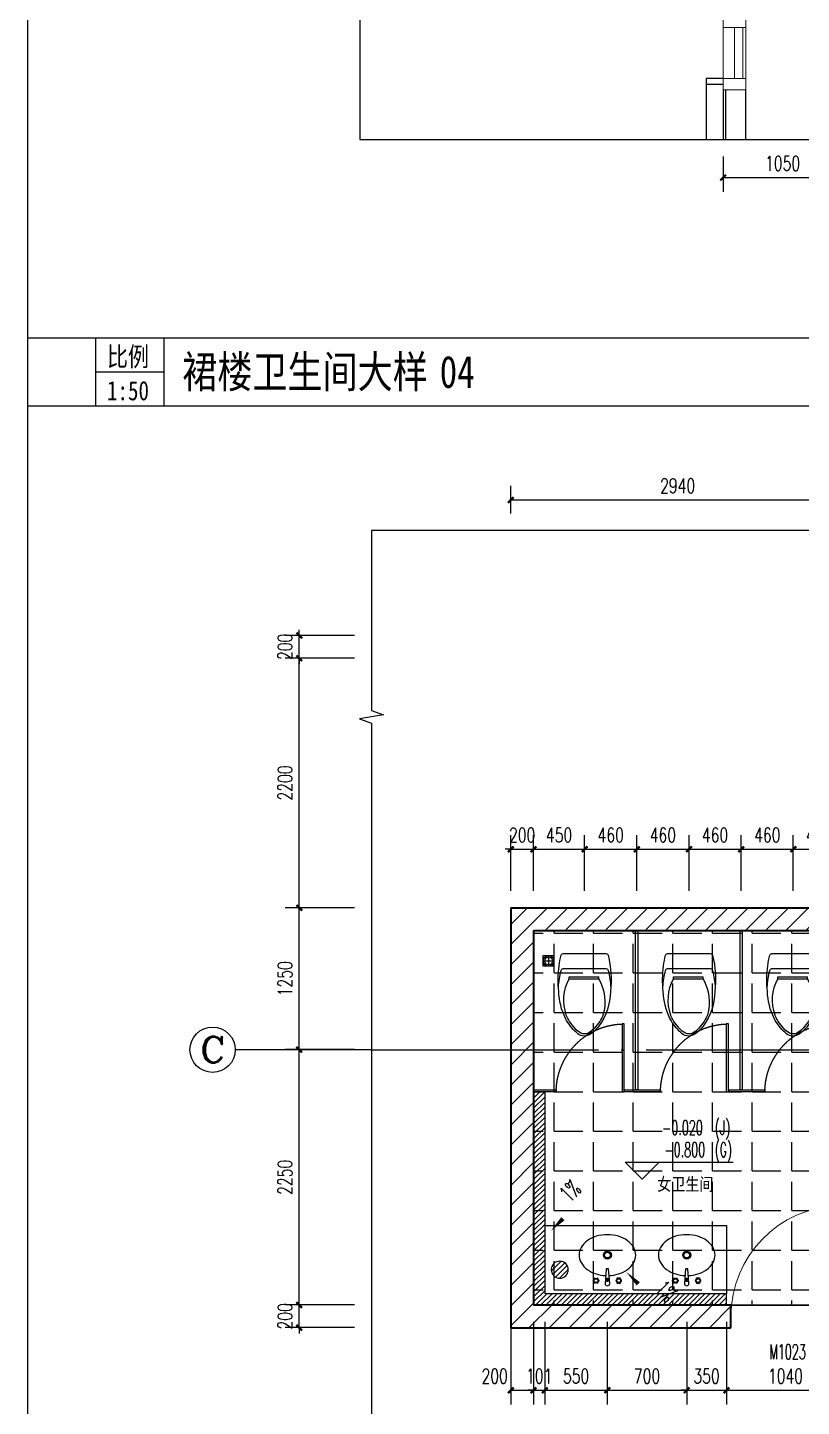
# Model space of a CAD drawing. Header units: millimetres. Extents: x 434053 to 1059003, y -2417481 to 936527.
# Drawn here: x 543651 to 550471, y -2149453 to -2137302 of the extents above; entities that cross this region are included whole.
import ezdxf
from ezdxf.enums import TextEntityAlignment as Align

# ---------------------------------------------------------------- set-up
doc = ezdxf.new("R2010")
doc.units = ezdxf.units.MM
doc.header["$LTSCALE"] = 1000
doc.header["$MEASUREMENT"] = 0
doc.linetypes.add('A20_001$0$HIDDEN2', pattern=[4.7625, 3.175, -1.5875])
doc.linetypes.add('DOTE', pattern=[2.42, 2, -0.2, 0.02, -0.2])
doc.layers.get('Defpoints').update_dxf_attribs({"color": 6})
for name, color, linetype in [('A-ANNO-DIMS', 3, 'Continuous'), ('A-ANNO-ELEV', 3, 'Continuous'), ('A-AXIS', 16, 'DOTE'), ('A-GLAZ', 4, 'Continuous'), ('A-WALL-PATT', 8, 'Continuous'), ('AXIS', 3, 'Continuous'), ('AXIS_TEXT', 7, 'Continuous'), ('DIM_SYMB', 3, 'Continuous'), ('fur202302', 252, 'Continuous'), ('PUB_TEXT', 7, 'Continuous'), ('STAIR', 2, 'Continuous'), ('WINDOW', 4, 'Continuous'), ('WINDOW_TEXT', 7, 'Continuous'), ('建筑-楼板开洞', 251, 'Continuous')]:
    doc.layers.add(name, color=color, linetype=linetype)
for name, color, linetype, lineweight in [('A-ANNO-TEXT', 7, 'Continuous', 25), ('A-DETL-0001', 4, 'Continuous', 15), ('A-GLAZ-PROJ', 2, 'Continuous', 25), ('A-WALL', 5, 'Continuous', 35)]:
    doc.layers.add(name, color=color, linetype=linetype, lineweight=lineweight)
doc.styles.add('_TCH_AXIS', font='COMPLEX', dxfattribs={"bigfont": 'GBCBIG'})
doc.styles.add('_TCH_DIM', font='SIMPLEX.shx', dxfattribs={"width": 0.8, "height": 3, "bigfont": 'GBCBIG.shx'})
doc.styles.add('_TCH_DIM_T3', font='SIMPLEX', dxfattribs={"width": 0.705882, "bigfont": 'GBCBIG'})
doc.styles.add('_TCH_WINDOW', font='SIMPLEX.shx', dxfattribs={"width": 0.8, "height": 3.5, "bigfont": 'GBCBIG.shx'})
doc.styles.add('COMPLEX', font='COMPLEX')
doc.styles.add('TITXV', font='', dxfattribs={"width": 0.8})
doc.styles.add('宋体', font='', dxfattribs={"width": 0.8})
doc.styles.get('TITXV').set_extended_font_data('SimSun')
doc.styles.get('宋体').set_extended_font_data('SimSun')
doc.dimstyles.new('_TCH_ARCH&&50', dxfattribs={"dimtxt": 127.5, "dimasz": 50, "dimexe": 125, "dimexo": 150, "dimgap": 61.25, "dimtad": 1, "dimdec": 0, "dimzin": 0, "dimdsep": 46, "dimtxsty": '_TCH_DIM_T3', "dimblk": 'ARCHTICK', "dimcen": 0.09, "dimclrt": 7, "dimazin": 2, "dimtfac": 1, "dimtdec": 0, "dimtix": 1, "dimtmove": 2, "dimatfit": 3, "dimfxl": 1, "dimtolj": 1, "dimtzin": 0, "dimarcsym": 0})
pattern_1 = [(45, (41100, -32948.615), (-22.45064, 22.45064), [])]
pattern_2 = [(45, (-1713816.56, -1462893.01), (-88.388383, 88.388383), [])]

# ---------------------------------------------------------------- blocks, each defined once
blk = doc.blocks.new('fur02A20_001$0$卫生间隔断')
at = {"layer": 'fur202302'}
blk.add_lwpolyline([(90918, 123495), (90898, 123495), (90898, 124095), (90918, 124095)], close=True, dxfattribs=at)
at = {"layer": 'fur202302', "linetype": 'A20_001$0$HIDDEN2'}
blk.add_arc((90898, 123494), 600, 0.047, 88.0746, dxfattribs=at)
blk = doc.blocks.new('fur02座厕')
at = {"layer": 'fur202302'}
for p, q in [((1884873, 308292), (1884857, 308292)), ((1884857, 308292), (1884857, 308031)), ((1884873, 308292), (1884857, 308292)), ((1884857, 308292), (1884857, 308031)), ((1884873, 308031), (1884857, 308031)), ((1884873, 308031), (1884857, 308031)), ((1884873, 308031), (1884873, 308031)), ((1884873, 308031), (1884873, 308031))]:
    blk.add_line(p, q, dxfattribs=at)
for points in [[(1884651, 308343), (1884651, 307967, 0.344103), (1884666, 307947, 0.090631), (1884985, 307927, 0.154242), (1885289, 308029, 0.100434), (1885368, 308116, 0.32732), (1885347, 308226, 0.094172), (1885222, 308323, 0.105922), (1884985, 308383, 0.053766), (1884758, 308380, 0.027725), (1884666, 308362, 0.344103), (1884651, 308343)], [(1885192, 308316, 0.206697), (1884873, 308292), (1884873, 308031, 0.205893), (1885192, 307993, 0.009071), (1885216, 308003, 0.093944), (1885334, 308096, 0.197302), (1885358, 308155, 0.197302), (1885334, 308214, 0.093944), (1885216, 308307, 0.009071)]]:
    blk.add_lwpolyline(points, format="xyb", close=True, dxfattribs=at)
blk.add_lwpolyline([(1884948, 308385, 0.044995), (1884799, 308362, 0.344103), (1884783, 308343), (1884783, 307967, 0.344103), (1884799, 307947, 0.046457), (1884953, 307924, 0.040925)], format="xyb", dxfattribs=at)
blk = doc.blocks.new('fur02A20_001$0$WHB')
at = {"layer": 'fur202302'}
for points in [[(-108, 501), (-104, 505, 0.099259), (-96, 505), (-92, 501, 0.101021), (-83, 506), (-84, 511, 0.099259), (-80, 518), (-76, 520, 0.101021), (-76, 530), (-80, 532, 0.099259), (-84, 539), (-83, 544, 0.101021), (-92, 549), (-96, 545, 0.099259), (-104, 545), (-108, 549, 0.101021), (-117, 544), (-116, 539, 0.099259), (-120, 532), (-124, 530, 0.101021), (-124, 520), (-120, 518, 0.099259), (-116, 511), (-117, 506, 0.101021)], [(-20, 550), (-10, 420), (10, 420), (20, 550, 1)], [(108, 501), (104, 505, -0.099259), (96, 505), (92, 501, -0.101021), (83, 506), (84, 511, -0.099259), (80, 518), (76, 520, -0.101021), (76, 530), (80, 532, -0.099259), (84, 539), (83, 544, -0.101021), (92, 549), (96, 545, -0.099259), (104, 545), (108, 549, -0.101021), (117, 544), (116, 539, -0.099259), (120, 532), (124, 530, -0.101021), (124, 520), (120, 518, -0.099259), (116, 511), (117, 506, -0.101021)]]:
    blk.add_lwpolyline(points, format="xyb", close=True, dxfattribs=at)
at = {"layer": 'fur202302', "color": 8, "linetype": 'A20_001$0$HIDDEN2'}
blk.add_lwpolyline([(4, 502), (-4, 502), (-4, 532), (4, 532)], close=True, dxfattribs=at)
at = {"layer": 'fur202302'}
for points in [[(-15, 480, 0.061993), (-99, 466, 0.083742), (-177, 427, 0.10658), (-232, 366, 0.13126), (-250, 300, 0.13126), (-232, 234, 0.10658), (-177, 173, 0.083742), (-99, 134, 0.072586), (0, 120, 0.072586), (99, 134, 0.083742), (177, 173, 0.10658), (232, 234, 0.13126), (250, 300, 0.13126)], [(250, 300, 0.13126), (232, 366, 0.10658), (177, 427, 0.083742), (99, 466, 0.061993), (15, 480, 0.072586)]]:
    blk.add_lwpolyline(points, format="xyb", dxfattribs=at)
at = {"layer": 'fur202302', "color": 8, "linetype": 'A20_001$0$HIDDEN2'}
for centre, radius in [((-100, 525), 16.7), ((100, 525), 16.7), ((0, 300), 25)]:
    blk.add_circle(centre, radius, dxfattribs=at)
at = {"layer": 'fur202302'}
blk.add_circle((0, 300), 35, dxfattribs=at)
blk = doc.blocks.new('fur02小便斗')
at = {"layer": 'fur202302'}
for points in [[(159366, 88332, -0.414214), (159346, 88352), (159346, 88682, -0.414214), (159366, 88702), (159404, 88702, 0.362835), (159416, 88712), (159416, 88732, 0.414214), (159406, 88742), (159196, 88742), (159196, 88292), (159406, 88292, 0.414214), (159416, 88302), (159416, 88322, 0.362835), (159404, 88332), (159366, 88332, -0.414214), (159346, 88352), (159346, 88517)], [(159400, 88702, 0.464791), (159398, 88672), (159522, 88584, -0.253068), (159526, 88575), (159526, 88458, -0.235006), (159522, 88450), (159398, 88363, 0.464791), (159400, 88332, -0.464791)]]:
    blk.add_lwpolyline(points, format="xyb", dxfattribs=at)
at = {"layer": 'fur202302', "color": 8}
for points in [[(159346, 88392), (159459, 88455), (159498, 88463, 0.357383), (159506, 88472), (159506, 88562, 0.357383), (159498, 88572), (159459, 88580), (159346, 88643)], [(159346, 88542, -0.789391), (159346, 88492)], [(159346, 88532, -0.672063), (159346, 88502, -0.672063)]]:
    blk.add_lwpolyline(points, format="xyb", dxfattribs=at)
blk = doc.blocks.new('NADGSDFG')
at = {"layer": 'fur202302'}
h = blk.add_hatch(dxfattribs=at)
h.set_pattern_fill('ANSI31', color=256, scale=10)
h.set_pattern_definition(pattern_1)
h.paths.add_polyline_path([(2401, -4421), (2301, -4421), (2301, -6299), (4000, -6299), (4000, -6199), (2401, -6199)])
h = blk.add_hatch(dxfattribs=at)
h.set_pattern_fill('ANSI31', color=256, scale=10)
h.set_pattern_definition(pattern_1)
h.paths.add_polyline_path([(8200, -4421), (8300, -4421), (8300, -6299), (6600, -6299), (6600, -6199), (8200, -6199)])
for p, q in [((7700, -601), (7700, -2673)), ((2386, -3267), (2480, -3267)), ((2433, -3220), (2433, -3314)), ((8132, -3267), (8226, -3267)), ((8179, -3220), (8179, -3314)), ((2500, -4401), (2500, -4421)), ((3100, -4401), (3100, -4421)), ((3419, -4401), (3419, -4421)), ((4020, -4401), (4020, -4421)), ((4339, -4401), (4339, -4421)), ((4939, -4401), (4939, -4421)), ((4939, -4401), (4939, -4421)), ((6461, -4401), (6461, -4421)), ((6680, -4401), (6680, -4421)), ((7280, -4401), (7280, -4421)), ((7600, -4401), (7600, -4421)), ((8200, -4401), (8200, -4421)), ((8200, -4401), (8200, -4421)), ((5239, -5022), (5639, -5022)), ((5639, -5022), (5639, -5122)), ((5639, -5122), (5239, -5122))]:
    blk.add_line(p, q, dxfattribs=at)
for points in [[(7797, -1440), (8211, -1440), (8211, -966), (7797, -966)], [(8256, -1222), (8055, -1222), (8055, -1199), (8256, -1199)], [(3220, -4401), (3200, -4401), (3200, -3001), (3220, -3001)], [(4140, -4401), (4120, -4401), (4120, -3001), (4140, -3001)], [(6481, -4401), (6461, -4401), (6461, -3001), (6481, -3001)], [(7400, -4401), (7380, -4401), (7380, -3001), (7400, -3001)], [(5639, -4022), (5639, -4002), (5239, -4002), (5239, -4022)], [(4000, -6199), (2401, -6199), (2401, -5599), (4000, -5599)], [(6600, -6199), (8200, -6199), (8200, -5599), (6600, -5599)]]:
    blk.add_lwpolyline(points, close=True, dxfattribs=at)
for points in [[(2386, -3267), (2386, -3220), (2480, -3220), (2480, -3314), (2386, -3314), (2386, -3267)], [(8132, -3267), (8132, -3220), (8226, -3220), (8226, -3314), (8132, -3314), (8132, -3267)], [(2500, -4421), (2301, -4421), (2301, -4401), (2500, -4401)], [(2401, -4421), (2301, -4421), (2301, -6299), (4000, -6299), (4000, -6199), (2401, -6199), (2401, -4421)], [(3100, -4421), (3100, -4421), (3100, -4401), (3419, -4401)], [(3419, -4421), (3100, -4421)], [(4020, -4401), (4339, -4401), (4339, -4421), (4020, -4421)], [(4939, -4401), (5039, -4401), (5039, -4421), (4939, -4421)], [(6461, -4421), (6461, -4421), (6461, -4401), (6680, -4401)], [(6680, -4421), (6461, -4421)], [(8200, -4421), (8300, -4421), (8300, -6299), (6600, -6299), (6600, -6199), (8200, -6199), (8200, -4421)], [(7280, -4401), (7600, -4401), (7600, -4421), (7280, -4421)], [(8200, -4401), (8300, -4401), (8300, -4421), (8200, -4421)]]:
    blk.add_lwpolyline(points, dxfattribs=at)
for centre, radius in [((2433, -3267), 46.9), ((2433, -3267), 34.1), ((8179, -3267), 46.9), ((8179, -3267), 34.1)]:
    blk.add_circle(centre, radius, dxfattribs=at)
for name, p, xscale, rotation in [('fur02座厕', (310905, 1881449), -1, 90), ('fur02座厕', (311825, 1881449), -1, 90), ('fur02座厕', (312744, 1881449), -1, 90), ('fur02座厕', (315077, 1881449), -1, 90), ('fur02座厕', (315997, 1881449), -1, 90), ('fur02小便斗', (-153957, 84816), -1, 180.0000018142522), ('fur02A20_001$0$卫生间隔断', (93998, -127916), -0.9999999999999987, 359.9999989260976), ('fur02A20_001$0$卫生间隔断', (94917, -127916), -0.9999999999999987, 359.9999989260976), ('fur02A20_001$0$卫生间隔断', (95837, -127916), -0.9999999999999987, 359.9999989260976), ('fur02A20_001$0$卫生间隔断', (98178, -127916), -0.9999999999999987, 359.9999989260976), ('fur02A20_001$0$卫生间隔断', (99098, -127916), -0.9999999999999987, 359.9999989260976), ('fur02小便斗', (-153957, 83795), -1, 180.0000018142522), ('fur02A20_001$0$WHB', (6950, -5559), -1, 180), ('fur02A20_001$0$WHB', (7650, -5559), -1, 180)]:
    blk.add_blockref(name, p, dxfattribs=dict(at, xscale=xscale, rotation=rotation))
for p, rotation in [((2951, -5559), 179.9999998932773), ((3650, -5559), 179.9999998932793)]:
    blk.add_blockref('fur02A20_001$0$WHB', p, dxfattribs=dict(at, rotation=rotation))
blk = doc.blocks.new('A$C3E4953DA')
at = {"layer": 'DIM_SYMB'}
blk.add_lwpolyline([(-6200, 16733), (-6200, 15146), (-6095, 15108), (-6305, 15071), (-6200, 15034), (-6200, -5859), (-1781, -5859), (-1743, -5928), (-1706, -5808), (-1668, -5859), (3500, -5859), (3500, 15034), (3406, 15071), (3581, 15104), (3500, 15146), (3500, 16733), (-1668, 16733), (-1706, 16828), (-1743, 16655), (-1781, 16733), (-6200, 16733)], dxfattribs=at)
blk = doc.blocks.new('_AXISO')
blk.add_circle((0, 0), 0.5)
at = {"layer": 'AXIS_TEXT', "style": 'COMPLEX', "width": 1.041667}
blk.add_attdef('A', text='', height=0.56, dxfattribs=at).set_placement((-0.25, -0.28), (0.25, -0.28), align=Align.FIT)
blk = doc.blocks.new('AGSFDGSD')
at = {"layer": 'A-AXIS'}
for p, q in [((-1951, 4805), (-1951, 12833)), ((-6829, 8256), (2226, 8256))]:
    blk.add_line(p, q, dxfattribs=at)
at = {"layer": 'AXIS'}
for p, q in [((-1951, 12833), (-1951, 13374)), ((-6829, 8256), (-8029, 8256)), ((-1951, 4805), (-1951, 3764))]:
    blk.add_line(p, q, dxfattribs=at)
at = {"layer": 'DIM_SYMB'}
blk.add_lwpolyline([(-6829, 12833), (-6829, 11246), (-6724, 11208), (-6934, 11171), (-6829, 11134), (-6829, 4805), (-1781, 4805), (-1743, 4736), (-1706, 4856), (-1668, 4805), (2226, 4805), (2226, 11134), (2132, 11171), (2307, 11204), (2226, 11246), (2226, 12833), (-1668, 12833), (-1706, 12928), (-1743, 12755), (-1781, 12833), (-6829, 12833)], dxfattribs=at)
at = {"layer": 'AXIS'}
ref = blk.add_blockref('_AXISO', (-1951, 13574), dxfattribs=dict(at, xscale=400, yscale=400, zscale=400))
ref.add_attrib('A', '5', dxfattribs={"layer": 'AXIS_TEXT', "height": 226, "style": '_TCH_AXIS', "width": 1.5}).set_placement((-2064, 13461), (-1838, 13461), align=Align.FIT)
ref = blk.add_blockref('_AXISO', (-8229, 8256), dxfattribs=dict(at, xscale=400, yscale=400, zscale=400))
ref.add_attrib('A', 'C', dxfattribs={"layer": 'AXIS_TEXT', "height": 226, "style": '_TCH_AXIS', "width": 1.4}).set_placement((-8342, 8143), (-8116, 8143), align=Align.FIT)
ref = blk.add_blockref('_AXISO', (-1951, 3564), dxfattribs=dict(at, xscale=400, yscale=400, zscale=400))
ref.add_attrib('A', '5', dxfattribs={"layer": 'AXIS_TEXT', "height": 226, "style": '_TCH_AXIS', "width": 1.5}).set_placement((-2064, 3451), (-1838, 3451), align=Align.FIT)
blk = doc.blocks.new('fdshf')
at = {"layer": 'STAIR'}
h = blk.add_hatch(dxfattribs=at)
h.set_pattern_fill('ANSI31', color=8, scale=20, style=0)
h.set_pattern_definition([(45, (-83487.75, 15410.437), (-22.45064, 22.45064), [])])
edge = h.paths.add_edge_path()
edge.add_arc((0, 0), 75, 0, 360)
blk.add_circle((0, 0), 75, dxfattribs=at)
blk = doc.blocks.new('_ArchTick')
at = {"color": 0, "linetype": 'ByBlock', "const_width": 0.4}
blk.add_lwpolyline([(-0.5, -0.5), (0.5, 0.5)], dxfattribs=at)
blk = doc.blocks.new('*D645')
at = {"layer": 'A-ANNO-DIMS', "color": 0, "lineweight": -2, "transparency": 16777216}
for p, q in [((547910, -2148709), (547910, -2149436)), ((548110, -2148709), (548110, -2149436)), ((547910, -2149311), (548110, -2149311))]:
    blk.add_line(p, q, dxfattribs=at)
at = {"layer": 'Defpoints', "color": 0, "transparency": 16777216}
for p in [(547910, -2148559), (548110, -2148559), (548110, -2149311)]:
    blk.add_point(p, dxfattribs=at)
at = {"layer": 'A-ANNO-DIMS', "color": 0, "lineweight": -2, "transparency": 16777216, "xscale": 50, "yscale": 50, "zscale": 50, "rotation": 180}
blk.add_blockref('_ArchTick', (547910, -2149311), dxfattribs=at)
at = {"layer": 'A-ANNO-DIMS', "color": 0, "lineweight": -2, "transparency": 16777216, "xscale": 50, "yscale": 50, "zscale": 50}
blk.add_blockref('_ArchTick', (548110, -2149311), dxfattribs=at)
at = {"layer": 'A-ANNO-DIMS', "color": 7, "transparency": 16777216, "insert": (547767, -2149186), "char_height": 127.5, "attachment_point": 5, "style": '_TCH_DIM_T3'}
blk.add_mtext('\\A1;200', dxfattribs=at)
blk = doc.blocks.new('*D646')
at = {"layer": 'A-ANNO-DIMS', "color": 0, "lineweight": -2, "transparency": 16777216}
for p, q in [((548110, -2148709), (548110, -2149436)), ((548210, -2148709), (548210, -2149436)), ((548110, -2149311), (548060, -2149311)), ((548110, -2149311), (548210, -2149311)), ((548210, -2149311), (548260, -2149311))]:
    blk.add_line(p, q, dxfattribs=at)
at = {"layer": 'Defpoints', "color": 0, "transparency": 16777216}
for p in [(548110, -2148559), (548210, -2148559), (548210, -2149311)]:
    blk.add_point(p, dxfattribs=at)
at = {"layer": 'A-ANNO-DIMS', "color": 0, "lineweight": -2, "transparency": 16777216, "xscale": 50, "yscale": 50, "zscale": 50}
blk.add_blockref('_ArchTick', (548110, -2149311), dxfattribs=at)
at = {"layer": 'A-ANNO-DIMS', "color": 0, "lineweight": -2, "transparency": 16777216, "xscale": 50, "yscale": 50, "zscale": 50, "rotation": 180}
blk.add_blockref('_ArchTick', (548210, -2149311), dxfattribs=at)
at = {"layer": 'A-ANNO-DIMS', "color": 7, "transparency": 16777216, "insert": (548160, -2149186), "char_height": 127.5, "attachment_point": 5, "style": '_TCH_DIM_T3'}
blk.add_mtext('\\A1;101', dxfattribs=at)
blk = doc.blocks.new('*D647')
at = {"layer": 'A-ANNO-DIMS', "color": 0, "lineweight": -2, "transparency": 16777216}
for p, q in [((548210, -2148709), (548210, -2149436)), ((548760, -2148709), (548760, -2149436)), ((548210, -2149311), (548760, -2149311))]:
    blk.add_line(p, q, dxfattribs=at)
at = {"layer": 'Defpoints', "color": 0, "transparency": 16777216}
for p in [(548210, -2148559), (548760, -2148559), (548760, -2149311)]:
    blk.add_point(p, dxfattribs=at)
at = {"layer": 'A-ANNO-DIMS', "color": 0, "lineweight": -2, "transparency": 16777216, "xscale": 50, "yscale": 50, "zscale": 50, "rotation": 180}
blk.add_blockref('_ArchTick', (548210, -2149311), dxfattribs=at)
at = {"layer": 'A-ANNO-DIMS', "color": 0, "lineweight": -2, "transparency": 16777216, "xscale": 50, "yscale": 50, "zscale": 50}
blk.add_blockref('_ArchTick', (548760, -2149311), dxfattribs=at)
at = {"layer": 'A-ANNO-DIMS', "color": 7, "transparency": 16777216, "insert": (548485, -2149186), "char_height": 127.5, "attachment_point": 5, "style": '_TCH_DIM_T3'}
blk.add_mtext('\\A1;550', dxfattribs=at)
blk = doc.blocks.new('*D648')
at = {"layer": 'A-ANNO-DIMS', "color": 0, "lineweight": -2, "transparency": 16777216}
for p, q in [((548760, -2148709), (548760, -2149436)), ((549460, -2148709), (549460, -2149436)), ((548760, -2149311), (549460, -2149311))]:
    blk.add_line(p, q, dxfattribs=at)
at = {"layer": 'Defpoints', "color": 0, "transparency": 16777216}
for p in [(548760, -2148559), (549460, -2148559), (549460, -2149311)]:
    blk.add_point(p, dxfattribs=at)
at = {"layer": 'A-ANNO-DIMS', "color": 0, "lineweight": -2, "transparency": 16777216, "xscale": 50, "yscale": 50, "zscale": 50, "rotation": 180}
blk.add_blockref('_ArchTick', (548760, -2149311), dxfattribs=at)
at = {"layer": 'A-ANNO-DIMS', "color": 0, "lineweight": -2, "transparency": 16777216, "xscale": 50, "yscale": 50, "zscale": 50}
blk.add_blockref('_ArchTick', (549460, -2149311), dxfattribs=at)
at = {"layer": 'A-ANNO-DIMS', "color": 7, "transparency": 16777216, "insert": (549110, -2149186), "char_height": 127.5, "attachment_point": 5, "style": '_TCH_DIM_T3'}
blk.add_mtext('\\A1;700', dxfattribs=at)
blk = doc.blocks.new('*D649')
at = {"layer": 'A-ANNO-DIMS', "color": 0, "lineweight": -2, "transparency": 16777216}
for p, q in [((549460, -2148709), (549460, -2149436)), ((549810, -2148709), (549810, -2149436)), ((549460, -2149311), (549410, -2149311)), ((549460, -2149311), (549810, -2149311)), ((549810, -2149311), (549860, -2149311))]:
    blk.add_line(p, q, dxfattribs=at)
at = {"layer": 'Defpoints', "color": 0, "transparency": 16777216}
for p in [(549460, -2148559), (549810, -2148559), (549810, -2149311)]:
    blk.add_point(p, dxfattribs=at)
at = {"layer": 'A-ANNO-DIMS', "color": 0, "lineweight": -2, "transparency": 16777216, "xscale": 50, "yscale": 50, "zscale": 50}
blk.add_blockref('_ArchTick', (549460, -2149311), dxfattribs=at)
at = {"layer": 'A-ANNO-DIMS', "color": 0, "lineweight": -2, "transparency": 16777216, "xscale": 50, "yscale": 50, "zscale": 50, "rotation": 180}
blk.add_blockref('_ArchTick', (549810, -2149311), dxfattribs=at)
at = {"layer": 'A-ANNO-DIMS', "color": 7, "transparency": 16777216, "insert": (549635, -2149186), "char_height": 127.5, "attachment_point": 5, "style": '_TCH_DIM_T3'}
blk.add_mtext('\\A1;350', dxfattribs=at)
blk = doc.blocks.new('*D650')
at = {"layer": 'A-ANNO-DIMS', "color": 0, "lineweight": -2, "transparency": 16777216}
for p, q in [((549810, -2148709), (549810, -2149436)), ((550850, -2148709), (550850, -2149436)), ((549810, -2149311), (550850, -2149311))]:
    blk.add_line(p, q, dxfattribs=at)
at = {"layer": 'Defpoints', "color": 0, "transparency": 16777216}
for p in [(549810, -2148559), (550850, -2148559), (550850, -2149311)]:
    blk.add_point(p, dxfattribs=at)
at = {"layer": 'A-ANNO-DIMS', "color": 0, "lineweight": -2, "transparency": 16777216, "xscale": 50, "yscale": 50, "zscale": 50, "rotation": 180}
blk.add_blockref('_ArchTick', (549810, -2149311), dxfattribs=at)
at = {"layer": 'A-ANNO-DIMS', "color": 0, "lineweight": -2, "transparency": 16777216, "xscale": 50, "yscale": 50, "zscale": 50}
blk.add_blockref('_ArchTick', (550850, -2149311), dxfattribs=at)
at = {"layer": 'A-ANNO-DIMS', "color": 7, "transparency": 16777216, "insert": (550330, -2149186), "char_height": 127.5, "attachment_point": 5, "style": '_TCH_DIM_T3'}
blk.add_mtext('\\A1;1040', dxfattribs=at)
blk = doc.blocks.new('*D657')
at = {"layer": 'A-ANNO-DIMS', "color": 0, "lineweight": -2, "transparency": 16777216}
for p, q in [((547910, -2144909), (547910, -2144418)), ((548110, -2144909), (548110, -2144418)), ((547910, -2144543), (547860, -2144543)), ((547910, -2144543), (548110, -2144543)), ((548110, -2144543), (548160, -2144543))]:
    blk.add_line(p, q, dxfattribs=at)
at = {"layer": 'Defpoints', "color": 0, "transparency": 16777216}
for p in [(548110, -2144543), (547910, -2145059), (548110, -2145059)]:
    blk.add_point(p, dxfattribs=at)
at = {"layer": 'A-ANNO-DIMS', "color": 0, "lineweight": -2, "transparency": 16777216, "xscale": 50, "yscale": 50, "zscale": 50}
blk.add_blockref('_ArchTick', (547910, -2144543), dxfattribs=at)
at = {"layer": 'A-ANNO-DIMS', "color": 0, "lineweight": -2, "transparency": 16777216, "xscale": 50, "yscale": 50, "zscale": 50, "rotation": 180}
blk.add_blockref('_ArchTick', (548110, -2144543), dxfattribs=at)
at = {"layer": 'A-ANNO-DIMS', "color": 7, "transparency": 16777216, "insert": (548010, -2144418), "char_height": 127.5, "attachment_point": 5, "style": '_TCH_DIM_T3'}
blk.add_mtext('\\A1;200', dxfattribs=at)
blk = doc.blocks.new('*D658')
at = {"layer": 'A-ANNO-DIMS', "color": 0, "lineweight": -2, "transparency": 16777216}
for p, q in [((548110, -2144909), (548110, -2144418)), ((548560, -2144909), (548560, -2144418)), ((548110, -2144543), (548560, -2144543))]:
    blk.add_line(p, q, dxfattribs=at)
at = {"layer": 'Defpoints', "color": 0, "transparency": 16777216}
for p in [(548560, -2144543), (548110, -2145059), (548560, -2145059)]:
    blk.add_point(p, dxfattribs=at)
at = {"layer": 'A-ANNO-DIMS', "color": 0, "lineweight": -2, "transparency": 16777216, "xscale": 50, "yscale": 50, "zscale": 50, "rotation": 180}
blk.add_blockref('_ArchTick', (548110, -2144543), dxfattribs=at)
at = {"layer": 'A-ANNO-DIMS', "color": 0, "lineweight": -2, "transparency": 16777216, "xscale": 50, "yscale": 50, "zscale": 50}
blk.add_blockref('_ArchTick', (548560, -2144543), dxfattribs=at)
at = {"layer": 'A-ANNO-DIMS', "color": 7, "transparency": 16777216, "insert": (548335, -2144418), "char_height": 127.5, "attachment_point": 5, "style": '_TCH_DIM_T3'}
blk.add_mtext('\\A1;450', dxfattribs=at)
blk = doc.blocks.new('*D659')
at = {"layer": 'A-ANNO-DIMS', "color": 0, "lineweight": -2, "transparency": 16777216}
for p, q in [((548560, -2144909), (548560, -2144418)), ((549020, -2144909), (549020, -2144418)), ((548560, -2144543), (549020, -2144543))]:
    blk.add_line(p, q, dxfattribs=at)
at = {"layer": 'Defpoints', "color": 0, "transparency": 16777216}
for p in [(549020, -2144543), (548560, -2145059), (549020, -2145059)]:
    blk.add_point(p, dxfattribs=at)
at = {"layer": 'A-ANNO-DIMS', "color": 0, "lineweight": -2, "transparency": 16777216, "xscale": 50, "yscale": 50, "zscale": 50, "rotation": 180}
blk.add_blockref('_ArchTick', (548560, -2144543), dxfattribs=at)
at = {"layer": 'A-ANNO-DIMS', "color": 0, "lineweight": -2, "transparency": 16777216, "xscale": 50, "yscale": 50, "zscale": 50}
blk.add_blockref('_ArchTick', (549020, -2144543), dxfattribs=at)
at = {"layer": 'A-ANNO-DIMS', "color": 7, "transparency": 16777216, "insert": (548790, -2144418), "char_height": 127.5, "attachment_point": 5, "style": '_TCH_DIM_T3'}
blk.add_mtext('\\A1;460', dxfattribs=at)
blk = doc.blocks.new('*D660')
at = {"layer": 'A-ANNO-DIMS', "color": 0, "lineweight": -2, "transparency": 16777216}
for p, q in [((549020, -2144909), (549020, -2144418)), ((549480, -2144909), (549480, -2144418)), ((549020, -2144543), (549480, -2144543))]:
    blk.add_line(p, q, dxfattribs=at)
at = {"layer": 'Defpoints', "color": 0, "transparency": 16777216}
for p in [(549480, -2144543), (549020, -2145059), (549480, -2145059)]:
    blk.add_point(p, dxfattribs=at)
at = {"layer": 'A-ANNO-DIMS', "color": 0, "lineweight": -2, "transparency": 16777216, "xscale": 50, "yscale": 50, "zscale": 50, "rotation": 180}
blk.add_blockref('_ArchTick', (549020, -2144543), dxfattribs=at)
at = {"layer": 'A-ANNO-DIMS', "color": 0, "lineweight": -2, "transparency": 16777216, "xscale": 50, "yscale": 50, "zscale": 50}
blk.add_blockref('_ArchTick', (549480, -2144543), dxfattribs=at)
at = {"layer": 'A-ANNO-DIMS', "color": 7, "transparency": 16777216, "insert": (549250, -2144418), "char_height": 127.5, "attachment_point": 5, "style": '_TCH_DIM_T3'}
blk.add_mtext('\\A1;460', dxfattribs=at)
blk = doc.blocks.new('*D661')
at = {"layer": 'A-ANNO-DIMS', "color": 0, "lineweight": -2, "transparency": 16777216}
for p, q in [((549480, -2144909), (549480, -2144418)), ((549940, -2144909), (549940, -2144418)), ((549480, -2144543), (549940, -2144543))]:
    blk.add_line(p, q, dxfattribs=at)
at = {"layer": 'Defpoints', "color": 0, "transparency": 16777216}
for p in [(549940, -2144543), (549480, -2145059), (549940, -2145059)]:
    blk.add_point(p, dxfattribs=at)
at = {"layer": 'A-ANNO-DIMS', "color": 0, "lineweight": -2, "transparency": 16777216, "xscale": 50, "yscale": 50, "zscale": 50, "rotation": 180}
blk.add_blockref('_ArchTick', (549480, -2144543), dxfattribs=at)
at = {"layer": 'A-ANNO-DIMS', "color": 0, "lineweight": -2, "transparency": 16777216, "xscale": 50, "yscale": 50, "zscale": 50}
blk.add_blockref('_ArchTick', (549940, -2144543), dxfattribs=at)
at = {"layer": 'A-ANNO-DIMS', "color": 7, "transparency": 16777216, "insert": (549710, -2144418), "char_height": 127.5, "attachment_point": 5, "style": '_TCH_DIM_T3'}
blk.add_mtext('\\A1;460', dxfattribs=at)
blk = doc.blocks.new('*D662')
at = {"layer": 'A-ANNO-DIMS', "color": 0, "lineweight": -2, "transparency": 16777216}
for p, q in [((549940, -2144909), (549940, -2144418)), ((550399, -2144909), (550399, -2144418)), ((549940, -2144543), (550399, -2144543))]:
    blk.add_line(p, q, dxfattribs=at)
at = {"layer": 'Defpoints', "color": 0, "transparency": 16777216}
for p in [(550399, -2144543), (549940, -2145059), (550399, -2145059)]:
    blk.add_point(p, dxfattribs=at)
at = {"layer": 'A-ANNO-DIMS', "color": 0, "lineweight": -2, "transparency": 16777216, "xscale": 50, "yscale": 50, "zscale": 50, "rotation": 180}
blk.add_blockref('_ArchTick', (549940, -2144543), dxfattribs=at)
at = {"layer": 'A-ANNO-DIMS', "color": 0, "lineweight": -2, "transparency": 16777216, "xscale": 50, "yscale": 50, "zscale": 50}
blk.add_blockref('_ArchTick', (550399, -2144543), dxfattribs=at)
at = {"layer": 'A-ANNO-DIMS', "color": 7, "transparency": 16777216, "insert": (550170, -2144418), "char_height": 127.5, "attachment_point": 5, "style": '_TCH_DIM_T3'}
blk.add_mtext('\\A1;460', dxfattribs=at)
blk = doc.blocks.new('*D663')
at = {"layer": 'A-ANNO-DIMS', "color": 0, "lineweight": -2, "transparency": 16777216}
for p, q in [((550399, -2144909), (550399, -2144418)), ((550850, -2144909), (550850, -2144418)), ((550399, -2144543), (550850, -2144543))]:
    blk.add_line(p, q, dxfattribs=at)
at = {"layer": 'Defpoints', "color": 0, "transparency": 16777216}
for p in [(550850, -2144543), (550399, -2145059), (550850, -2145059)]:
    blk.add_point(p, dxfattribs=at)
at = {"layer": 'A-ANNO-DIMS', "color": 0, "lineweight": -2, "transparency": 16777216, "xscale": 50, "yscale": 50, "zscale": 50, "rotation": 180}
blk.add_blockref('_ArchTick', (550399, -2144543), dxfattribs=at)
at = {"layer": 'A-ANNO-DIMS', "color": 0, "lineweight": -2, "transparency": 16777216, "xscale": 50, "yscale": 50, "zscale": 50}
blk.add_blockref('_ArchTick', (550850, -2144543), dxfattribs=at)
at = {"layer": 'A-ANNO-DIMS', "color": 7, "transparency": 16777216, "insert": (550625, -2144418), "char_height": 127.5, "attachment_point": 5, "style": '_TCH_DIM_T3'}
blk.add_mtext('\\A1;450', dxfattribs=at)
blk = doc.blocks.new('*D675')
at = {"layer": 'A-ANNO-DIMS', "color": 0, "lineweight": -2, "transparency": 16777216}
for p, q in [((547910, -2141583), (547910, -2141340)), ((550850, -2141583), (550850, -2141340)), ((547910, -2141465), (550850, -2141465))]:
    blk.add_line(p, q, dxfattribs=at)
at = {"layer": 'Defpoints', "color": 0, "transparency": 16777216}
for p in [(550850, -2141465), (547910, -2141733), (550850, -2141733)]:
    blk.add_point(p, dxfattribs=at)
at = {"layer": 'A-ANNO-DIMS', "color": 0, "lineweight": -2, "transparency": 16777216, "xscale": 50, "yscale": 50, "zscale": 50, "rotation": 180}
blk.add_blockref('_ArchTick', (547910, -2141465), dxfattribs=at)
at = {"layer": 'A-ANNO-DIMS', "color": 0, "lineweight": -2, "transparency": 16777216, "xscale": 50, "yscale": 50, "zscale": 50}
blk.add_blockref('_ArchTick', (550850, -2141465), dxfattribs=at)
at = {"layer": 'A-ANNO-DIMS', "color": 7, "transparency": 16777216, "insert": (549380, -2141340), "char_height": 127.5, "attachment_point": 5, "style": '_TCH_DIM_T3'}
blk.add_mtext('\\A1;2940', dxfattribs=at)
blk = doc.blocks.new('*D683')
at = {"layer": 'A-ANNO-DIMS', "color": 0, "lineweight": -2, "transparency": 16777216}
for p, q in [((546532, -2142659), (545920, -2142659)), ((546045, -2142659), (546045, -2142609)), ((546045, -2142859), (546045, -2142659)), ((546532, -2142859), (545920, -2142859)), ((546045, -2142859), (546045, -2142909))]:
    blk.add_line(p, q, dxfattribs=at)
at = {"layer": 'Defpoints', "color": 0, "transparency": 16777216}
for p in [(546045, -2142659), (546682, -2142659), (546682, -2142859)]:
    blk.add_point(p, dxfattribs=at)
at = {"layer": 'A-ANNO-DIMS', "color": 0, "lineweight": -2, "transparency": 16777216, "xscale": 50, "yscale": 50, "zscale": 50}
for p, rotation in [((546045, -2142659), 270), ((546045, -2142859), 90)]:
    blk.add_blockref('_ArchTick', p, dxfattribs=dict(at, rotation=rotation))
at = {"layer": 'A-ANNO-DIMS', "color": 7, "transparency": 16777216, "insert": (545920, -2142759), "char_height": 127.5, "attachment_point": 5, "rotation": 90, "style": '_TCH_DIM_T3'}
blk.add_mtext('\\A1;200', dxfattribs=at)
blk = doc.blocks.new('*D684')
at = {"layer": 'A-ANNO-DIMS', "color": 0, "lineweight": -2, "transparency": 16777216}
for p, q in [((546532, -2142859), (545920, -2142859)), ((546045, -2145059), (546045, -2142859)), ((546532, -2145059), (545920, -2145059))]:
    blk.add_line(p, q, dxfattribs=at)
at = {"layer": 'Defpoints', "color": 0, "transparency": 16777216}
for p in [(546045, -2142859), (546682, -2142859), (546682, -2145059)]:
    blk.add_point(p, dxfattribs=at)
at = {"layer": 'A-ANNO-DIMS', "color": 0, "lineweight": -2, "transparency": 16777216, "xscale": 50, "yscale": 50, "zscale": 50}
for p, rotation in [((546045, -2142859), 90), ((546045, -2145059), 270)]:
    blk.add_blockref('_ArchTick', p, dxfattribs=dict(at, rotation=rotation))
at = {"layer": 'A-ANNO-DIMS', "color": 7, "transparency": 16777216, "insert": (545920, -2143959), "char_height": 127.5, "attachment_point": 5, "rotation": 90, "style": '_TCH_DIM_T3'}
blk.add_mtext('\\A1;2200', dxfattribs=at)
blk = doc.blocks.new('*D685')
at = {"layer": 'A-ANNO-DIMS', "color": 0, "lineweight": -2, "transparency": 16777216}
for p, q in [((546532, -2145059), (545920, -2145059)), ((546045, -2146309), (546045, -2145059)), ((546532, -2146309), (545920, -2146309))]:
    blk.add_line(p, q, dxfattribs=at)
at = {"layer": 'Defpoints', "color": 0, "transparency": 16777216}
for p in [(546045, -2145059), (546682, -2145059), (546682, -2146309)]:
    blk.add_point(p, dxfattribs=at)
at = {"layer": 'A-ANNO-DIMS', "color": 0, "lineweight": -2, "transparency": 16777216, "xscale": 50, "yscale": 50, "zscale": 50}
for p, rotation in [((546045, -2145059), 90), ((546045, -2146309), 270)]:
    blk.add_blockref('_ArchTick', p, dxfattribs=dict(at, rotation=rotation))
at = {"layer": 'A-ANNO-DIMS', "color": 7, "transparency": 16777216, "insert": (545920, -2145684), "char_height": 127.5, "attachment_point": 5, "rotation": 90, "style": '_TCH_DIM_T3'}
blk.add_mtext('\\A1;1250', dxfattribs=at)
blk = doc.blocks.new('*D686')
at = {"layer": 'A-ANNO-DIMS', "color": 0, "lineweight": -2, "transparency": 16777216}
for p, q in [((546532, -2146309), (545920, -2146309)), ((546045, -2148559), (546045, -2146309)), ((546532, -2148559), (545920, -2148559))]:
    blk.add_line(p, q, dxfattribs=at)
at = {"layer": 'Defpoints', "color": 0, "transparency": 16777216}
for p in [(546045, -2146309), (546682, -2146309), (546682, -2148559)]:
    blk.add_point(p, dxfattribs=at)
at = {"layer": 'A-ANNO-DIMS', "color": 0, "lineweight": -2, "transparency": 16777216, "xscale": 50, "yscale": 50, "zscale": 50}
for p, rotation in [((546045, -2146309), 90), ((546045, -2148559), 270)]:
    blk.add_blockref('_ArchTick', p, dxfattribs=dict(at, rotation=rotation))
at = {"layer": 'A-ANNO-DIMS', "color": 7, "transparency": 16777216, "insert": (545920, -2147434), "char_height": 127.5, "attachment_point": 5, "rotation": 90, "style": '_TCH_DIM_T3'}
blk.add_mtext('\\A1;2250', dxfattribs=at)
blk = doc.blocks.new('*D687')
at = {"layer": 'A-ANNO-DIMS', "color": 0, "lineweight": -2, "transparency": 16777216}
for p, q in [((546532, -2148559), (545920, -2148559)), ((546045, -2148559), (546045, -2148509)), ((546045, -2148759), (546045, -2148559)), ((546532, -2148759), (545920, -2148759)), ((546045, -2148759), (546045, -2148809))]:
    blk.add_line(p, q, dxfattribs=at)
at = {"layer": 'Defpoints', "color": 0, "transparency": 16777216}
for p in [(546045, -2148559), (546682, -2148559), (546682, -2148759)]:
    blk.add_point(p, dxfattribs=at)
at = {"layer": 'A-ANNO-DIMS', "color": 0, "lineweight": -2, "transparency": 16777216, "xscale": 50, "yscale": 50, "zscale": 50}
for p, rotation in [((546045, -2148559), 270), ((546045, -2148759), 90)]:
    blk.add_blockref('_ArchTick', p, dxfattribs=dict(at, rotation=rotation))
at = {"layer": 'A-ANNO-DIMS', "color": 7, "transparency": 16777216, "insert": (545920, -2148659), "char_height": 127.5, "attachment_point": 5, "rotation": 90, "style": '_TCH_DIM_T3'}
blk.add_mtext('\\A1;200', dxfattribs=at)
blk = doc.blocks.new('*D1006')
at = {"layer": 'A-ANNO-DIMS', "color": 0, "lineweight": -2, "transparency": 16777216}
for p, q in [((549780, -2138437), (549780, -2138749)), ((550830, -2138437), (550830, -2138749)), ((549780, -2138624), (550830, -2138624))]:
    blk.add_line(p, q, dxfattribs=at)
at = {"layer": 'Defpoints', "color": 0, "transparency": 16777216}
for p in [(549780, -2138287), (550830, -2138287), (550830, -2138624)]:
    blk.add_point(p, dxfattribs=at)
at = {"layer": 'A-ANNO-DIMS', "color": 0, "lineweight": -2, "transparency": 16777216, "xscale": 50, "yscale": 50, "zscale": 50, "rotation": 180}
blk.add_blockref('_ArchTick', (549780, -2138624), dxfattribs=at)
at = {"layer": 'A-ANNO-DIMS', "color": 0, "lineweight": -2, "transparency": 16777216, "xscale": 50, "yscale": 50, "zscale": 50}
blk.add_blockref('_ArchTick', (550830, -2138624), dxfattribs=at)
at = {"layer": 'A-ANNO-DIMS', "color": 7, "transparency": 16777216, "insert": (550305, -2138499), "char_height": 127.5, "attachment_point": 5, "style": '_TCH_DIM_T3'}
blk.add_mtext('\\A1;1050', dxfattribs=at)
blk = doc.blocks.new('$DorLib2D$00000001')
for p, q in [((0.45, 0.975), (0.5, 0.975)), ((0.45, 0), (0.45, 0.975)), ((0.5, 0), (0.5, 0.975)), ((0.5, 0), (0.45, 0))]:
    blk.add_line(p, q)
at = {"lineweight": 13}
blk.add_arc((0.475, 0), 0.975, 91.4693, 180, dxfattribs=at)

msp = doc.modelspace()

# ---------------------------------------------------------------- hatches: boundary and pattern name
at = {"layer": 'A-WALL-PATT'}
h = msp.add_hatch(dxfattribs=at)
h.set_pattern_fill('普通砖', color=256, scale=50, style=0)
h.set_pattern_definition(pattern_2)
h.paths.add_polyline_path([(548109.9, -2145259.3), (547909.9, -2145059.3), (547909.9, -2148759.3), (548109.9, -2148559.3)])
h = msp.add_hatch(dxfattribs=at)
h.set_pattern_fill('普通砖', color=256, scale=50, style=0)
h.set_pattern_definition(pattern_2)
h.paths.add_polyline_path([(547909.9, -2145059.3), (548109.9, -2145259.3), (550849.9, -2145259.3), (550949.9, -2145192.6), (550949.9, -2145059.3)])
h = msp.add_hatch(dxfattribs=at)
h.set_pattern_fill('普通砖', color=256, scale=50, style=0)
h.set_pattern_definition(pattern_2)
h.paths.add_polyline_path([(547909.9, -2148759.3), (549849.9, -2148759.3), (549849.9, -2148559.3), (548109.9, -2148559.3)])
at = {"layer": '建筑-楼板开洞'}
h = msp.add_hatch(dxfattribs=at)
h.set_pattern_fill('ANGLE', color=256, scale=100)
h.set_pattern_definition([(0, (-1890871.98, -1337467.52), (0, 349.25), [254, -95.25]), (90, (-1890871.98, -1337467.52), (-349.25, 2e-14), [254, -95.25])])
h.paths.add_polyline_path([(555736.5, -2150556.5), (555359.3, -2150556.5), (555359.3, -2148775), (554109.3, -2148756.5), (554109.3, -2142858.6), (552408.9, -2142858.6), (552408.9, -2145259.3), (548109.9, -2145259.3), (548109.3, -2148556.5), (551659.3, -2148556.5), (551659.3, -2150924.6), (555736.5, -2150924.6)])

# ---------------------------------------------------------------- linework, layer by layer
for p, q in [((543650.9, -2114754.2), (543650.9, -2151804.2)), ((543650.9, -2140036.2), (558000.9, -2140036.2)), ((544250.9, -2140036.2), (544250.9, -2140636.2)), ((544850.9, -2140036.2), (544850.9, -2140636.2)), ((544250.9, -2140336.2), (544850.9, -2140336.2)), ((543650.9, -2140636.2), (558000.9, -2140636.2))]:
    msp.add_line(p, q)
at = {"layer": 'A-ANNO-ELEV'}
for p, q in [((549068.2, -2147450.2), (548918.2, -2147300.2)), ((548918.2, -2147300.2), (549868.2, -2147300.2)), ((549068.2, -2147450.2), (549218.2, -2147300.2))]:
    msp.add_line(p, q, dxfattribs=at)
at = {"layer": 'A-DETL-0001'}
for p, q in [((549779.8, -2137201.7), (549779.8, -2137301.7)), ((549879.8, -2137301.7), (549779.8, -2137301.7)), ((549779.8, -2137301.7), (549779.8, -2137751.7)), ((549879.8, -2137301.7), (549955, -2137301.7)), ((549879.8, -2137751.7), (549879.8, -2137301.7)), ((549979.8, -2137301.7), (549955, -2137301.7)), ((549955, -2137301.7), (549955, -2137751.7)), ((549979.8, -2137301.7), (549979.8, -2137201.7)), ((549979.8, -2137301.8), (549979.8, -2137326.6)), ((549979.8, -2137751.7), (549979.8, -2137326.6)), ((549779.8, -2137751.7), (549779.8, -2137851.7)), ((549779.8, -2137751.7), (549879.8, -2137751.7)), ((549779.8, -2137751.7), (549779.8, -2137851.7)), ((549955, -2137751.7), (549879.8, -2137751.7)), ((549955, -2137751.7), (549979.8, -2137751.7)), ((549979.8, -2137851.7), (549979.8, -2137751.7)), ((549779.8, -2137851.7), (549979.8, -2137851.7))]:
    msp.add_line(p, q, dxfattribs=at)
at = {"layer": 'A-GLAZ'}
for p, q in [((549780, -2137751.8), (549629.8, -2137751.8)), ((549629.8, -2137751.8), (549629.8, -2137801.8)), ((549629.8, -2137801.8), (549779.8, -2137801.8)), ((549779.8, -2137851.7), (549779.8, -2138287)), ((549804.8, -2138287), (549804.8, -2137851.7))]:
    msp.add_line(p, q, dxfattribs=at)
at = {"layer": 'A-GLAZ-PROJ'}
for p, q in [((549629.8, -2137801.8), (549629.8, -2138287)), ((549979.8, -2138287), (549979.8, -2137851.8))]:
    msp.add_line(p, q, dxfattribs=at)
at = {"layer": 'A-WALL'}
for p, q in [((547909.9, -2145059.3), (547909.9, -2148759.3)), ((547909.9, -2145059.3), (550949.9, -2145059.3)), ((548109.9, -2145259.3), (548109.9, -2148559.3)), ((548109.9, -2145259.3), (550849.9, -2145259.3)), ((549849.9, -2148559.3), (548109.9, -2148559.3)), ((549849.9, -2148759.3), (549849.9, -2148559.3)), ((547909.9, -2148759.3), (549849.9, -2148759.3))]:
    msp.add_line(p, q, dxfattribs=at)
at = {"layer": 'DIM_SYMB'}
for points in [[(548767.5, -2147400.4, 0, 0, 0), (548262.8, -2147905.2, 0, 40, 0), (548368.8, -2147799.1, 0, 0, 0)], [(549431.7, -2148771.7, 0, 0, 0), (548927, -2148266.9, 0, 40, 0), (549033, -2148373, 0, 0, 0)]]:
    msp.add_lwpolyline(points, format="xyseb", dxfattribs=at)
at = {"layer": 'WINDOW'}
msp.add_line((549849.9, -2148559.3), (550849.9, -2148559.3), dxfattribs=at)
at = {"layer": '建筑-楼板开洞'}
msp.add_lwpolyline([(555736.5, -2150556.5), (555359.3, -2150556.5), (555359.3, -2148775), (554109.3, -2148756.5), (554109.3, -2142858.6), (552408.9, -2142858.6), (552408.9, -2145259.3), (548109.9, -2145259.3), (548109.3, -2148556.5), (551659.3, -2148556.5), (551659.3, -2150924.6), (555736.5, -2150924.6)], close=True, dxfattribs=at)

# ---------------------------------------------------------------- block references
for name, p in [('A$C3E4953DA', (552780.4, -2132428)), ('AGSFDGSD', (553510.6, -2154565.6)), ('NADGSDFG', (545809.9, -2142260.7))]:
    msp.add_blockref(name, p)
at = {"layer": 'STAIR', "extrusion": (0, 0, -1), "zscale": -1, "rotation": 89.99999999896684}
msp.add_blockref('fdshf', (-548340.7, -2148248), dxfattribs=at)
at = {"layer": 'WINDOW'}
ref = msp.add_blockref('$DorLib2D$00000001', (550349.9, -2148659.3), dxfattribs=dict(at, xscale=1000, yscale=1000, zscale=200))
ref.add_attrib('A', 'M1023', (550188.8, -2149035.5), dxfattribs={"layer": 'WINDOW_TEXT', "height": 127.5, "style": '_TCH_WINDOW', "width": 0.564706})

# ---------------------------------------------------------------- texts
at = {"layer": 'A-ANNO-TEXT'}
for s, height, style, width, p in [('(J)', 127.5, '_TCH_DIM', 0.564706, (549706.7, -2147060.2)), ('-0.020', 127.5, '_TCH_DIM', 0.564706, (549244, -2147060.2)), ('-0.800', 127.5, '_TCH_DIM', 0.564706, (549264.5, -2147255.2)), ('(G)', 127.5, '_TCH_DIM', 0.564706, (549706.7, -2147255.2)), ('女卫生间', 113.29, 'TITXV', 0.8, (549200.4, -2147551.4))]:
    msp.add_text(s, height=height, dxfattribs=dict(at, style=style, width=width)).set_placement(p)
at = {"layer": 'PUB_TEXT', "style": '宋体', "width": 0.8}
for s, p in [('比例', (544350.9, -2140286.2)), ('1:50', (544350.9, -2140586.2))]:
    msp.add_text(s, height=169.94, dxfattribs=at).set_placement(p)
at = {"layer": 'PUB_TEXT', "color": 2, "style": '宋体', "width": 0.8}
for s, p in [('裙楼卫生间大样', (545014.4, -2140477)), ('04', (547282.8, -2140477))]:
    msp.add_text(s, height=283.23, dxfattribs=at).set_placement(p)
at = {"layer": 'PUB_TEXT', "style": '_TCH_DIM', "width": 0.564706}
for rotation, p in [(45, (548429.9, -2147663.7)), (315, (549168.4, -2148434.1))]:
    msp.add_text('1%', height=148.75, rotation=rotation, dxfattribs=at).set_placement(p)

# ---------------------------------------------------------------- dimensions: what is measured, and where the dimension line sits
at = {"layer": 'A-ANNO-DIMS'}
for p1, p2, distance, picture, middle in [((549779.8, -2138287), (550829.8, -2138287), -336.9, '*D1006', (550304.8, -2138498.9)), ((547909.9, -2141732.8), (550849.9, -2141732.8), 267.8, '*D675', (549379.9, -2141340)), ((546681.5, -2142859.3), (546681.5, -2142659.3), 636.8, '*D683', (545919.7, -2142759.3)), ((546681.5, -2145059.3), (546681.5, -2142859.3), 636.8, '*D684', (545919.7, -2143959.3)), ((547909.9, -2145059.3), (548109.9, -2145059.3), 516.4, '*D657', (548009.9, -2144417.9)), ((548109.9, -2145059.3), (548560.3, -2145059.3), 516.4, '*D658', (548335.1, -2144417.9)), ((548560.3, -2145059.3), (549020.1, -2145059.3), 516.4, '*D659', (548790.2, -2144417.9)), ((549020.1, -2145059.3), (549479.8, -2145059.3), 516.4, '*D660', (549250, -2144417.9)), ((549479.8, -2145059.3), (549939.6, -2145059.3), 516.4, '*D661', (549709.7, -2144417.9)), ((549939.6, -2145059.3), (550399.4, -2145059.3), 516.4, '*D662', (550169.5, -2144417.9)), ((550399.4395, -2145059.2808), (550849.9019, -2145059.2808), 516.3593, '*D663', (550624.6707, -2144417.9216)), ((546681.5, -2146309.3), (546681.5, -2145059.3), 636.8, '*D685', (545919.7, -2145684.3)), ((546681.5, -2148559.3), (546681.5, -2146309.3), 636.8, '*D686', (545919.7, -2147434.3)), ((546681.5, -2148759.3), (546681.5, -2148559.3), 636.8, '*D687', (545919.7, -2148659.3)), ((548109.9, -2148559.3), (548210.5, -2148559.3), -751.9, '*D646', (548160.2, -2149186.2)), ((548210.5, -2148559.3), (548760.5, -2148559.3), -751.9, '*D647', (548485.5, -2149186.2)), ((548760.5, -2148559.3), (549460.4, -2148559.3), -751.9, '*D648', (549110.4, -2149186.2)), ((549460.4, -2148559.3), (549810.2, -2148559.3), -751.9, '*D649', (549635.3, -2149186.2)), ((549810.2, -2148559.3), (550849.9, -2148559.3), -751.9, '*D650', (550330.1, -2149186.2))]:
    dim = msp.add_aligned_dim(p1=p1, p2=p2, distance=distance, dimstyle='_TCH_ARCH&&50', dxfattribs=at)
    dim.commit()
    dim.dimension.update_dxf_attribs({"geometry": picture, "text_midpoint": middle})
dim = msp.add_linear_dim(base=(548109.9, -2149311.2), p1=(547909.9, -2148559.3), p2=(548109.9, -2148559.3), angle=0, dimstyle='_TCH_ARCH&&50', dxfattribs=at)
dim.commit()
dim.dimension.update_dxf_attribs({"geometry": '*D645', "text_midpoint": (547767.3, -2149186.2), "dimtype": 129})

doc.saveas('drawing.dxf')
